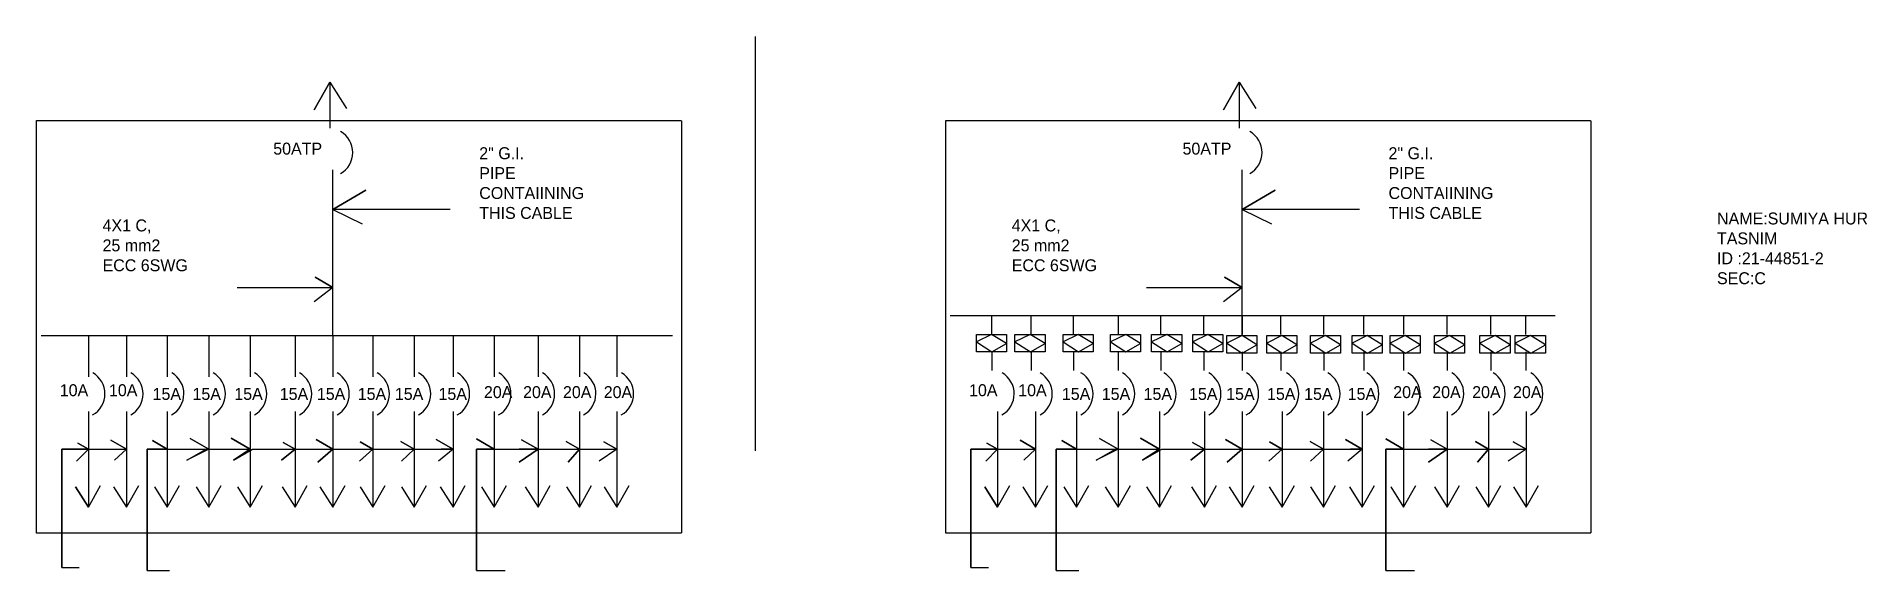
# Model space of a CAD drawing. Header units: inches. Extents: x 10610 to 29744, y -1048 to 4538.
import ezdxf

# ---------------------------------------------------------------- set-up
doc = ezdxf.new("R2010")
doc.units = ezdxf.units.IN
doc.header["$MEASUREMENT"] = 0
doc.linetypes.add('DASHED', pattern=[0.75, 0.5, -0.25])

msp = doc.modelspace()

# ---------------------------------------------------------------- linework, layer by layer
for p, q in [((18118, 4538), (18118, 203)), ((13674, 4060), (13510, 3771)), ((13510, 3771), (13674, 4060)), ((13674, 4060), (13674, 3579)), ((13674, 4060), (13674, 4060)), ((13674, 4060), (13850, 3784)), ((23177, 4060), (23013, 3771)), ((23013, 3771), (23177, 4060)), ((23177, 4060), (23177, 3579)), ((23177, 4060), (23177, 4060)), ((23177, 4060), (23353, 3784)), ((13705, 1409), (13705, 3144)), ((23208, 1409), (23208, 3144)), ((13705, 2729), (14052, 2930)), ((14052, 2930), (13705, 2729)), ((23208, 2729), (23555, 2930)), ((23555, 2930), (23208, 2729)), ((14931, 2729), (13705, 2729)), ((13705, 2729), (14013, 2579)), ((24434, 2729), (23208, 2729)), ((23208, 2729), (23516, 2579)), ((13705, 1913), (13522, 2019)), ((13522, 2019), (13522, 2019)), ((13522, 2019), (13705, 1913)), ((23208, 1913), (23025, 2019)), ((23025, 2019), (23025, 2019)), ((23025, 2019), (23208, 1913)), ((12706, 1913), (13705, 1913)), ((13705, 1913), (13510, 1762)), ((22209, 1913), (23208, 1913)), ((23208, 1913), (23013, 1762)), ((20159, 1619), (23208, 1619)), ((20159, 1619), (20590, 1619)), ((20590, 1619), (20590, 1422)), ((21000, 1619), (21000, 1422)), ((21443, 1619), (21443, 1422)), ((21912, 1619), (21912, 1422)), ((22355, 1619), (22355, 1422)), ((22805, 1619), (22805, 1422)), ((23208, 1619), (26480, 1619)), ((23208, 1619), (23208, 1422)), ((23611, 1619), (23611, 1422)), ((24061, 1619), (24061, 1422)), ((24477, 1619), (24477, 1422)), ((24894, 1619), (24894, 1422)), ((25350, 1619), (25350, 1422)), ((25806, 1619), (25806, 1422)), ((26170, 1619), (26170, 1422)), ((10657, 1409), (11151, 1409)), ((10657, 1409), (13705, 1409)), ((11151, 1409), (11151, 976)), ((11151, 1409), (17255, 1409)), ((11549, 1409), (11549, 976)), ((11976, 1409), (11976, 976)), ((12410, 1409), (12410, 976)), ((12842, 1409), (12842, 976)), ((13311, 1409), (13311, 976)), ((13705, 1409), (13705, 976)), ((14124, 1409), (14124, 976)), ((14555, 1409), (14555, 976)), ((14962, 1409), (14962, 976)), ((15393, 1409), (15393, 976)), ((15850, 1409), (15850, 976)), ((16282, 1409), (16282, 976)), ((16675, 1409), (16675, 976)), ((20432, 1342), (20432, 1422)), ((20432, 1422), (20590, 1422)), ((20590, 1422), (20432, 1342)), ((20432, 1238), (20432, 1342)), ((20432, 1342), (20593, 1238)), ((20590, 1422), (20747, 1422)), ((20747, 1327), (20590, 1422)), ((20747, 1422), (20747, 1322)), ((20835, 1342), (20835, 1422)), ((20835, 1422), (20994, 1422)), ((20994, 1422), (20835, 1342)), ((20835, 1238), (20835, 1342)), ((20835, 1342), (20996, 1238)), ((20994, 1422), (21150, 1422)), ((21150, 1327), (20994, 1422)), ((21150, 1422), (21150, 1322)), ((21337, 1342), (21337, 1422)), ((21337, 1422), (21496, 1422)), ((21496, 1422), (21337, 1342)), ((21337, 1238), (21337, 1342)), ((21337, 1342), (21498, 1238)), ((21496, 1422), (21653, 1422)), ((21653, 1327), (21496, 1422)), ((21653, 1422), (21653, 1322)), ((21833, 1342), (21833, 1422)), ((21833, 1422), (21992, 1422)), ((21992, 1422), (21833, 1342)), ((21833, 1238), (21833, 1342)), ((21833, 1342), (21994, 1238)), ((21992, 1422), (22148, 1422)), ((22148, 1327), (21992, 1422)), ((22148, 1422), (22148, 1322)), ((22263, 1342), (22263, 1422)), ((22263, 1422), (22421, 1422)), ((22421, 1422), (22263, 1342)), ((22263, 1238), (22263, 1342)), ((22263, 1342), (22424, 1238)), ((22421, 1422), (22578, 1422)), ((22578, 1327), (22421, 1422)), ((22578, 1422), (22578, 1322)), ((22693, 1342), (22693, 1422)), ((22693, 1422), (22851, 1422)), ((22851, 1422), (22693, 1342)), ((22693, 1238), (22693, 1342)), ((22693, 1342), (22854, 1238)), ((22851, 1422), (23008, 1422)), ((23008, 1327), (22851, 1422)), ((23008, 1422), (23008, 1322)), ((23049, 1329), (23049, 1409)), ((23049, 1409), (23208, 1409)), ((23208, 1409), (23049, 1329)), ((23208, 1409), (23364, 1409)), ((23364, 1314), (23208, 1409)), ((23364, 1409), (23364, 1309)), ((23466, 1329), (23466, 1409)), ((23466, 1409), (23624, 1409)), ((23624, 1409), (23466, 1329)), ((23624, 1409), (23781, 1409)), ((23781, 1314), (23624, 1409)), ((23781, 1409), (23781, 1309)), ((23922, 1329), (23922, 1409)), ((23922, 1409), (24081, 1409)), ((24081, 1409), (23922, 1329)), ((24081, 1409), (24238, 1409)), ((24238, 1314), (24081, 1409)), ((24238, 1409), (24238, 1309)), ((24359, 1329), (24359, 1409)), ((24359, 1409), (24517, 1409)), ((24517, 1409), (24359, 1329)), ((24517, 1409), (24674, 1409)), ((24674, 1314), (24517, 1409)), ((24674, 1409), (24674, 1309)), ((24755, 1329), (24755, 1409)), ((24755, 1409), (24914, 1409)), ((24914, 1409), (24755, 1329)), ((24914, 1409), (25071, 1409)), ((25071, 1314), (24914, 1409)), ((25071, 1409), (25071, 1309)), ((25218, 1329), (25218, 1409)), ((25218, 1409), (25376, 1409)), ((25376, 1409), (25218, 1329)), ((25376, 1409), (25533, 1409)), ((25533, 1314), (25376, 1409)), ((25533, 1409), (25533, 1309)), ((25694, 1329), (25694, 1409)), ((25694, 1409), (25852, 1409)), ((25852, 1409), (25694, 1329)), ((25852, 1409), (26009, 1409)), ((26009, 1314), (25852, 1409)), ((26009, 1409), (26009, 1309)), ((26064, 1329), (26064, 1409)), ((26064, 1409), (26223, 1409)), ((26223, 1409), (26064, 1329)), ((26223, 1409), (26380, 1409)), ((26380, 1314), (26223, 1409)), ((26380, 1409), (26380, 1309)), ((20593, 1238), (20747, 1327)), ((20747, 1238), (20593, 1238)), ((20593, 1238), (20593, 1043)), ((20747, 1322), (20747, 1238)), ((20996, 1238), (21150, 1327)), ((21150, 1238), (20996, 1238)), ((21003, 1238), (21003, 1043)), ((21150, 1322), (21150, 1238)), ((21446, 1238), (21446, 1043)), ((21498, 1238), (21653, 1327)), ((21653, 1238), (21498, 1238)), ((21653, 1322), (21653, 1238)), ((21915, 1238), (21915, 1043)), ((21994, 1238), (22148, 1327)), ((22148, 1238), (21994, 1238)), ((22148, 1322), (22148, 1238)), ((22358, 1238), (22358, 1043)), ((22424, 1238), (22578, 1327)), ((22578, 1238), (22424, 1238)), ((22578, 1322), (22578, 1238)), ((22808, 1238), (22808, 1043)), ((22854, 1238), (23008, 1327)), ((23008, 1238), (22854, 1238)), ((23008, 1322), (23008, 1238)), ((23049, 1225), (23049, 1329)), ((23049, 1329), (23210, 1225)), ((23210, 1225), (23364, 1314)), ((23210, 1238), (23210, 1043)), ((23364, 1225), (23210, 1225)), ((23364, 1309), (23364, 1225)), ((23466, 1225), (23466, 1329)), ((23466, 1329), (23627, 1225)), ((23614, 1238), (23614, 1043)), ((23627, 1225), (23781, 1314)), ((23781, 1225), (23627, 1225)), ((23781, 1309), (23781, 1225)), ((23922, 1225), (23922, 1329)), ((23922, 1329), (24083, 1225)), ((24064, 1238), (24064, 1043)), ((24083, 1225), (24238, 1314)), ((24238, 1225), (24083, 1225)), ((24238, 1309), (24238, 1225)), ((24359, 1225), (24359, 1329)), ((24359, 1329), (24520, 1225)), ((24480, 1238), (24480, 1043)), ((24520, 1225), (24674, 1314)), ((24674, 1225), (24520, 1225)), ((24674, 1309), (24674, 1225)), ((24755, 1225), (24755, 1329)), ((24755, 1329), (24916, 1225)), ((24897, 1238), (24897, 1043)), ((24916, 1225), (25071, 1314)), ((25071, 1225), (24916, 1225)), ((25071, 1309), (25071, 1225)), ((25218, 1225), (25218, 1329)), ((25218, 1329), (25379, 1225)), ((25353, 1238), (25353, 1043)), ((25379, 1225), (25533, 1314)), ((25533, 1225), (25379, 1225)), ((25533, 1309), (25533, 1225)), ((25694, 1225), (25694, 1329)), ((25694, 1329), (25855, 1225)), ((25809, 1238), (25809, 1043)), ((25855, 1225), (26009, 1314)), ((26009, 1225), (25855, 1225)), ((26009, 1309), (26009, 1225)), ((26064, 1225), (26064, 1329)), ((26064, 1329), (26225, 1225)), ((26173, 1238), (26173, 1043)), ((26225, 1225), (26380, 1314)), ((26380, 1225), (26225, 1225)), ((26380, 1309), (26380, 1225)), ((11151, 613), (11151, -385)), ((11151, 613), (11151, 221)), ((11549, 613), (11549, -385)), ((11976, 613), (11976, -385)), ((12410, 613), (12410, -385)), ((12842, 613), (12842, -385)), ((13311, 613), (13311, -385)), ((13705, 613), (13705, -385)), ((14124, 613), (14124, -385)), ((14555, 613), (14555, -385)), ((14962, 613), (14962, -385)), ((15393, 613), (15393, -385)), ((15850, 613), (15850, -385)), ((16282, 613), (16282, -385)), ((16675, 613), (16675, -385)), ((20654, 613), (20654, -385)), ((20654, 613), (20654, 221)), ((21051, 613), (21051, -385)), ((21478, 613), (21478, -385)), ((21913, 613), (21913, -385)), ((22344, 613), (22344, -385)), ((22814, 613), (22814, -385)), ((23208, 613), (23208, -385)), ((23626, 613), (23626, -385)), ((24058, 613), (24058, -385)), ((24464, 613), (24464, -385)), ((24896, 613), (24896, -385)), ((25353, 613), (25353, -385)), ((25785, 613), (25785, -385)), ((26178, 613), (26178, -385)), ((11151, 221), (10872, 221)), ((10872, 221), (10872, -1019)), ((10872, -1019), (10872, 221)), ((10872, 221), (11151, 221)), ((11151, 221), (11027, 95)), ((11027, 95), (11151, 221)), ((11151, 221), (11040, 285)), ((11040, 285), (11151, 221)), ((11151, 221), (11549, 221)), ((11549, 221), (11386, 315)), ((11386, 315), (11549, 221)), ((11549, 221), (11425, 104)), ((11425, 104), (11549, 221)), ((11764, 221), (11764, -1048)), ((11764, -1048), (11764, 221)), ((11764, 221), (11976, 221)), ((11976, 221), (11764, 221)), ((11764, 221), (11976, 221)), ((11976, 221), (11764, 221)), ((11764, 221), (11976, 221)), ((11976, 221), (11764, 221)), ((11764, 221), (11976, 221)), ((11976, 221), (11764, 221)), ((11764, 221), (11976, 221)), ((11976, 221), (11764, 221)), ((11764, 221), (11976, 221)), ((11976, 221), (11821, 310)), ((11821, 310), (11976, 221)), ((11976, 221), (12410, 221)), ((12410, 221), (12181, 104)), ((12181, 104), (12382, 221)), ((12410, 221), (12215, 333)), ((12215, 333), (12410, 221)), ((12382, 221), (12842, 221)), ((12842, 221), (12644, 335)), ((12644, 335), (12842, 221)), ((12842, 221), (12666, 104)), ((12666, 104), (12867, 221)), ((12867, 221), (13311, 221)), ((13311, 221), (13170, 104)), ((13170, 104), (13311, 221)), ((13311, 221), (13187, 292)), ((13187, 292), (13311, 221)), ((13311, 221), (13705, 221)), ((13705, 221), (13531, 321)), ((13531, 321), (13705, 221)), ((13705, 221), (13549, 85)), ((13549, 85), (13705, 221)), ((13705, 221), (14124, 221)), ((14124, 221), (13985, 95)), ((13985, 95), (14124, 221)), ((14124, 221), (13993, 296)), ((13993, 296), (14124, 221)), ((14124, 221), (14555, 221)), ((14555, 221), (14417, 300)), ((14417, 300), (14555, 221)), ((14555, 221), (14422, 95)), ((14422, 95), (14555, 221)), ((14555, 221), (14962, 221)), ((14962, 221), (14787, 322)), ((14787, 322), (14962, 221)), ((14962, 221), (14810, 95)), ((14962, 221), (14839, 221)), ((15393, 221), (15207, 328)), ((15207, 328), (15393, 221)), ((15207, 221), (15207, -1048)), ((15207, -1048), (15207, 221)), ((15207, 221), (15393, 221)), ((15393, 221), (15207, 221)), ((15207, 221), (15393, 221)), ((15393, 221), (15850, 221)), ((15850, 221), (15653, 221)), ((15653, 221), (15850, 221)), ((15850, 221), (15653, 85)), ((15653, 85), (15850, 221)), ((15850, 221), (15679, 319)), ((15679, 319), (15850, 221)), ((15850, 221), (16282, 221)), ((16282, 221), (16145, 300)), ((16145, 300), (16282, 221)), ((16282, 221), (16167, 85)), ((16167, 85), (16282, 221)), ((16282, 221), (16675, 221)), ((16675, 221), (16488, 95)), ((16675, 221), (16539, 299)), ((16539, 299), (16675, 221)), ((20654, 221), (20374, 221)), ((20374, 221), (20374, -1019)), ((20374, -1019), (20374, 221)), ((20374, 221), (20654, 221)), ((20654, 221), (20530, 95)), ((20530, 95), (20654, 221)), ((20654, 221), (20542, 285)), ((20542, 285), (20654, 221)), ((20654, 221), (21051, 221)), ((21051, 221), (20888, 315)), ((20888, 315), (21051, 221)), ((21051, 221), (20927, 104)), ((20927, 104), (21051, 221)), ((21267, 221), (21267, -1048)), ((21267, -1048), (21267, 221)), ((21267, 221), (21478, 221)), ((21478, 221), (21267, 221)), ((21267, 221), (21478, 221)), ((21478, 221), (21267, 221)), ((21267, 221), (21478, 221)), ((21478, 221), (21267, 221)), ((21267, 221), (21478, 221)), ((21478, 221), (21267, 221)), ((21267, 221), (21478, 221)), ((21478, 221), (21267, 221)), ((21267, 221), (21478, 221)), ((21478, 221), (21323, 310)), ((21323, 310), (21478, 221)), ((21478, 221), (21913, 221)), ((21913, 221), (21684, 104)), ((21684, 104), (21885, 221)), ((21913, 221), (21718, 333)), ((21718, 333), (21913, 221)), ((21885, 221), (22344, 221)), ((22344, 221), (22147, 335)), ((22147, 335), (22344, 221)), ((22344, 221), (22169, 104)), ((22169, 104), (22370, 221)), ((22370, 221), (22814, 221)), ((22814, 221), (22673, 104)), ((22673, 104), (22814, 221)), ((22814, 221), (22690, 292)), ((22690, 292), (22814, 221)), ((22814, 221), (23208, 221)), ((23208, 221), (23034, 321)), ((23034, 321), (23208, 221)), ((23208, 221), (23051, 85)), ((23051, 85), (23208, 221)), ((23208, 221), (23626, 221)), ((23626, 221), (23488, 95)), ((23488, 95), (23626, 221)), ((23626, 221), (23496, 296)), ((23496, 296), (23626, 221)), ((23626, 221), (24058, 221)), ((24058, 221), (23920, 300)), ((23920, 300), (24058, 221)), ((24058, 221), (23924, 95)), ((23924, 95), (24058, 221)), ((24058, 221), (24464, 221)), ((24464, 221), (24290, 322)), ((24290, 322), (24464, 221)), ((24464, 221), (24312, 95)), ((24464, 221), (24341, 221)), ((24896, 221), (24710, 328)), ((24710, 328), (24896, 221)), ((24710, 221), (24710, -1048)), ((24710, -1048), (24710, 221)), ((24710, 221), (24896, 221)), ((24896, 221), (24710, 221)), ((24710, 221), (24896, 221)), ((24896, 221), (25353, 221)), ((25353, 221), (25156, 221)), ((25156, 221), (25353, 221)), ((25353, 221), (25156, 85)), ((25156, 85), (25353, 221)), ((25353, 221), (25182, 319)), ((25182, 319), (25353, 221)), ((25353, 221), (25785, 221)), ((25785, 221), (25648, 300)), ((25648, 300), (25785, 221)), ((25785, 221), (25670, 85)), ((25670, 85), (25785, 221)), ((25785, 221), (26178, 221)), ((26178, 221), (25990, 95)), ((26178, 221), (26042, 299)), ((26042, 299), (26178, 221)), ((11151, -385), (11017, -172)), ((11017, -172), (11151, -385)), ((11151, -385), (11279, -158)), ((11415, -172), (11549, -385)), ((11549, -385), (11677, -158)), ((11842, -172), (11976, -385)), ((11976, -385), (12104, -158)), ((12276, -172), (12410, -385)), ((12410, -385), (12538, -158)), ((12708, -172), (12842, -385)), ((12842, -385), (12970, -158)), ((13177, -172), (13311, -385)), ((13311, -385), (13439, -158)), ((13571, -172), (13705, -385)), ((13705, -385), (13833, -158)), ((13990, -172), (14124, -385)), ((14124, -385), (14252, -158)), ((14422, -172), (14555, -385)), ((14555, -385), (14683, -158)), ((14828, -172), (14962, -385)), ((14962, -385), (15090, -158)), ((15259, -172), (15393, -385)), ((15393, -385), (15521, -158)), ((15716, -172), (15850, -385)), ((15850, -385), (15978, -158)), ((16148, -172), (16282, -385)), ((16282, -385), (16410, -158)), ((16542, -172), (16675, -385)), ((16675, -385), (16803, -158)), ((20654, -385), (20520, -172)), ((20520, -172), (20654, -385)), ((20654, -385), (20782, -158)), ((20918, -172), (21051, -385)), ((21051, -385), (21179, -158)), ((21345, -172), (21478, -385)), ((21478, -385), (21606, -158)), ((21779, -172), (21913, -385)), ((21913, -385), (22041, -158)), ((22211, -172), (22344, -385)), ((22344, -385), (22472, -158)), ((22680, -172), (22814, -385)), ((22814, -385), (22942, -158)), ((23074, -172), (23208, -385)), ((23208, -385), (23336, -158)), ((23493, -172), (23626, -385)), ((23626, -385), (23755, -158)), ((23924, -172), (24058, -385)), ((24058, -385), (24186, -158)), ((24331, -172), (24464, -385)), ((24464, -385), (24592, -158)), ((24762, -172), (24896, -385)), ((24896, -385), (25024, -158)), ((25219, -172), (25353, -385)), ((25353, -385), (25481, -158)), ((25651, -172), (25785, -385)), ((25785, -385), (25913, -158)), ((26044, -172), (26178, -385)), ((26178, -385), (26306, -158)), ((10872, -1019), (11055, -1019)), ((11764, -1048), (11998, -1048)), ((15207, -1048), (15508, -1048)), ((20374, -1019), (20557, -1019)), ((21267, -1048), (21501, -1048)), ((24710, -1048), (25011, -1048))]:
    msp.add_line(p, q)
at = {"linetype": 'DASHED'}
for points in [[(10610, 3661), (17351, 3661), (17351, -660), (10610, -660)], [(20113, 3661), (26854, 3661), (26854, -660), (20113, -660)]]:
    msp.add_lwpolyline(points, close=True, dxfattribs=at)
for points in [[(20432, 1422), (20747, 1422), (20747, 1238), (20432, 1238)], [(20835, 1422), (21150, 1422), (21150, 1238), (20835, 1238)], [(21337, 1422), (21653, 1422), (21653, 1238), (21337, 1238)], [(21833, 1422), (22148, 1422), (22148, 1238), (21833, 1238)], [(22263, 1422), (22578, 1422), (22578, 1238), (22263, 1238)], [(22693, 1422), (23008, 1422), (23008, 1238), (22693, 1238)], [(23049, 1409), (23364, 1409), (23364, 1225), (23049, 1225)], [(23466, 1409), (23781, 1409), (23781, 1225), (23466, 1225)], [(23922, 1409), (24238, 1409), (24238, 1225), (23922, 1225)], [(24359, 1409), (24674, 1409), (24674, 1225), (24359, 1225)], [(24755, 1409), (25071, 1409), (25071, 1225), (24755, 1225)], [(25218, 1409), (25533, 1409), (25533, 1225), (25218, 1225)], [(25694, 1409), (26009, 1409), (26009, 1225), (25694, 1225)], [(26064, 1409), (26380, 1409), (26380, 1225), (26064, 1225)]]:
    msp.add_lwpolyline(points, close=True)
for centre in [(13660, 3325), (23163, 3325), (11070, 799), (11468, 799), (11895, 799), (12329, 799), (12761, 799), (13231, 799), (13624, 799), (14043, 799), (14475, 799), (14881, 799), (15313, 799), (15770, 799), (16201, 799), (16595, 799), (20573, 799), (20971, 799), (21398, 799), (21832, 799), (22264, 799), (22734, 799), (23127, 799), (23546, 799), (23978, 799), (24384, 799), (24815, 799), (25272, 799), (25704, 799), (26098, 799)]:
    msp.add_arc(centre, 254, 299.6493, 60.0239)

# ---------------------------------------------------------------- texts
at = {"linetype": 'DASHED', "char_height": 125, "attachment_point": 1}
for s, insert, width in [('50ATP', (13083, 3428), 961.04), ('2" G.I.\\PPIPE \\PCONTAIINING\\PTHIS CABLE', (15236, 3380), 1823.43), ('50ATP', (22586, 3428), 961.04), ('2" G.I.\\PPIPE \\PCONTAIINING\\PTHIS CABLE', (24739, 3380), 1823.43), ('NAME:SUMIYA HUR TASNIM\\PID :21-44851-2\\PSEC:C', (28172, 2697), 1823.43), ('4X1 C,\\P25 mm2\\PECC 6SWG', (11299, 2624), 1241.49), ('4X1 C,\\P25 mm2\\PECC 6SWG', (20801, 2624), 1241.49), ('10A', (10852, 900), 218.05), ('10A', (11366, 900), 218.05), ('15A', (11822, 861), 43.7), ('15A', (12239, 861), 43.7), ('15A', (12676, 861), 43.7), ('15A', (13151, 861), 43.7), ('15A', (13539, 861), 43.7), ('15A', (13966, 861), 43.7), ('15A', (14354, 861), 43.7), ('15A', (14810, 861), 43.7), ('20A', (15285, 880), 153.32), ('20A', (15694, 880), 153.32), ('20A', (16111, 880), 153.32), ('20A', (16537, 880), 153.32), ('10A', (20355, 900), 218.05), ('10A', (20869, 900), 218.05), ('15A', (21325, 861), 43.7), ('15A', (21742, 861), 43.7), ('15A', (22179, 861), 43.7), ('15A', (22654, 861), 43.7), ('15A', (23042, 861), 43.7), ('15A', (23469, 861), 43.7), ('15A', (23857, 861), 43.7), ('15A', (24312, 861), 43.7), ('20A', (24788, 880), 153.32), ('20A', (25196, 880), 153.32), ('20A', (25613, 880), 153.32), ('20A', (26040, 880), 153.32)]:
    msp.add_mtext(s, dxfattribs=dict(at, insert=insert, width=width))

doc.saveas('drawing.dxf')
